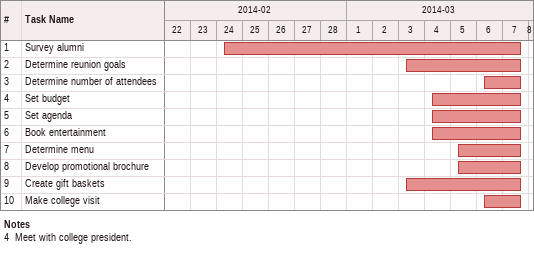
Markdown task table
| ID | Task | Start | Finish |
|---|---|---|---|
| 1 | Survey alumni | 2014-02-24 | 2014-03-07 |
| 2 | Determine reunion goals | 2014-03-03 | 2014-03-07 |
| 3 | Determine number of attendees | 2014-03-06 | 2014-03-07 |
| 4 | Set budget | 2014-03-04 | 2014-03-07 |
| 5 | Set agenda | 2014-03-04 | 2014-03-07 |
| 6 | Book entertainment | 2014-03-04 | 2014-03-07 |
| 7 | Determine menu | 2014-03-05 | 2014-03-07 |
| 8 | Develop promotional brochure | 2014-03-05 | 2014-03-07 |
| 9 | Create gift baskets | 2014-03-03 | 2014-03-07 |
| 10 | Make college visit | 2014-03-06 | 2014-03-07 |

Notes
- 4: Meet with college president.
